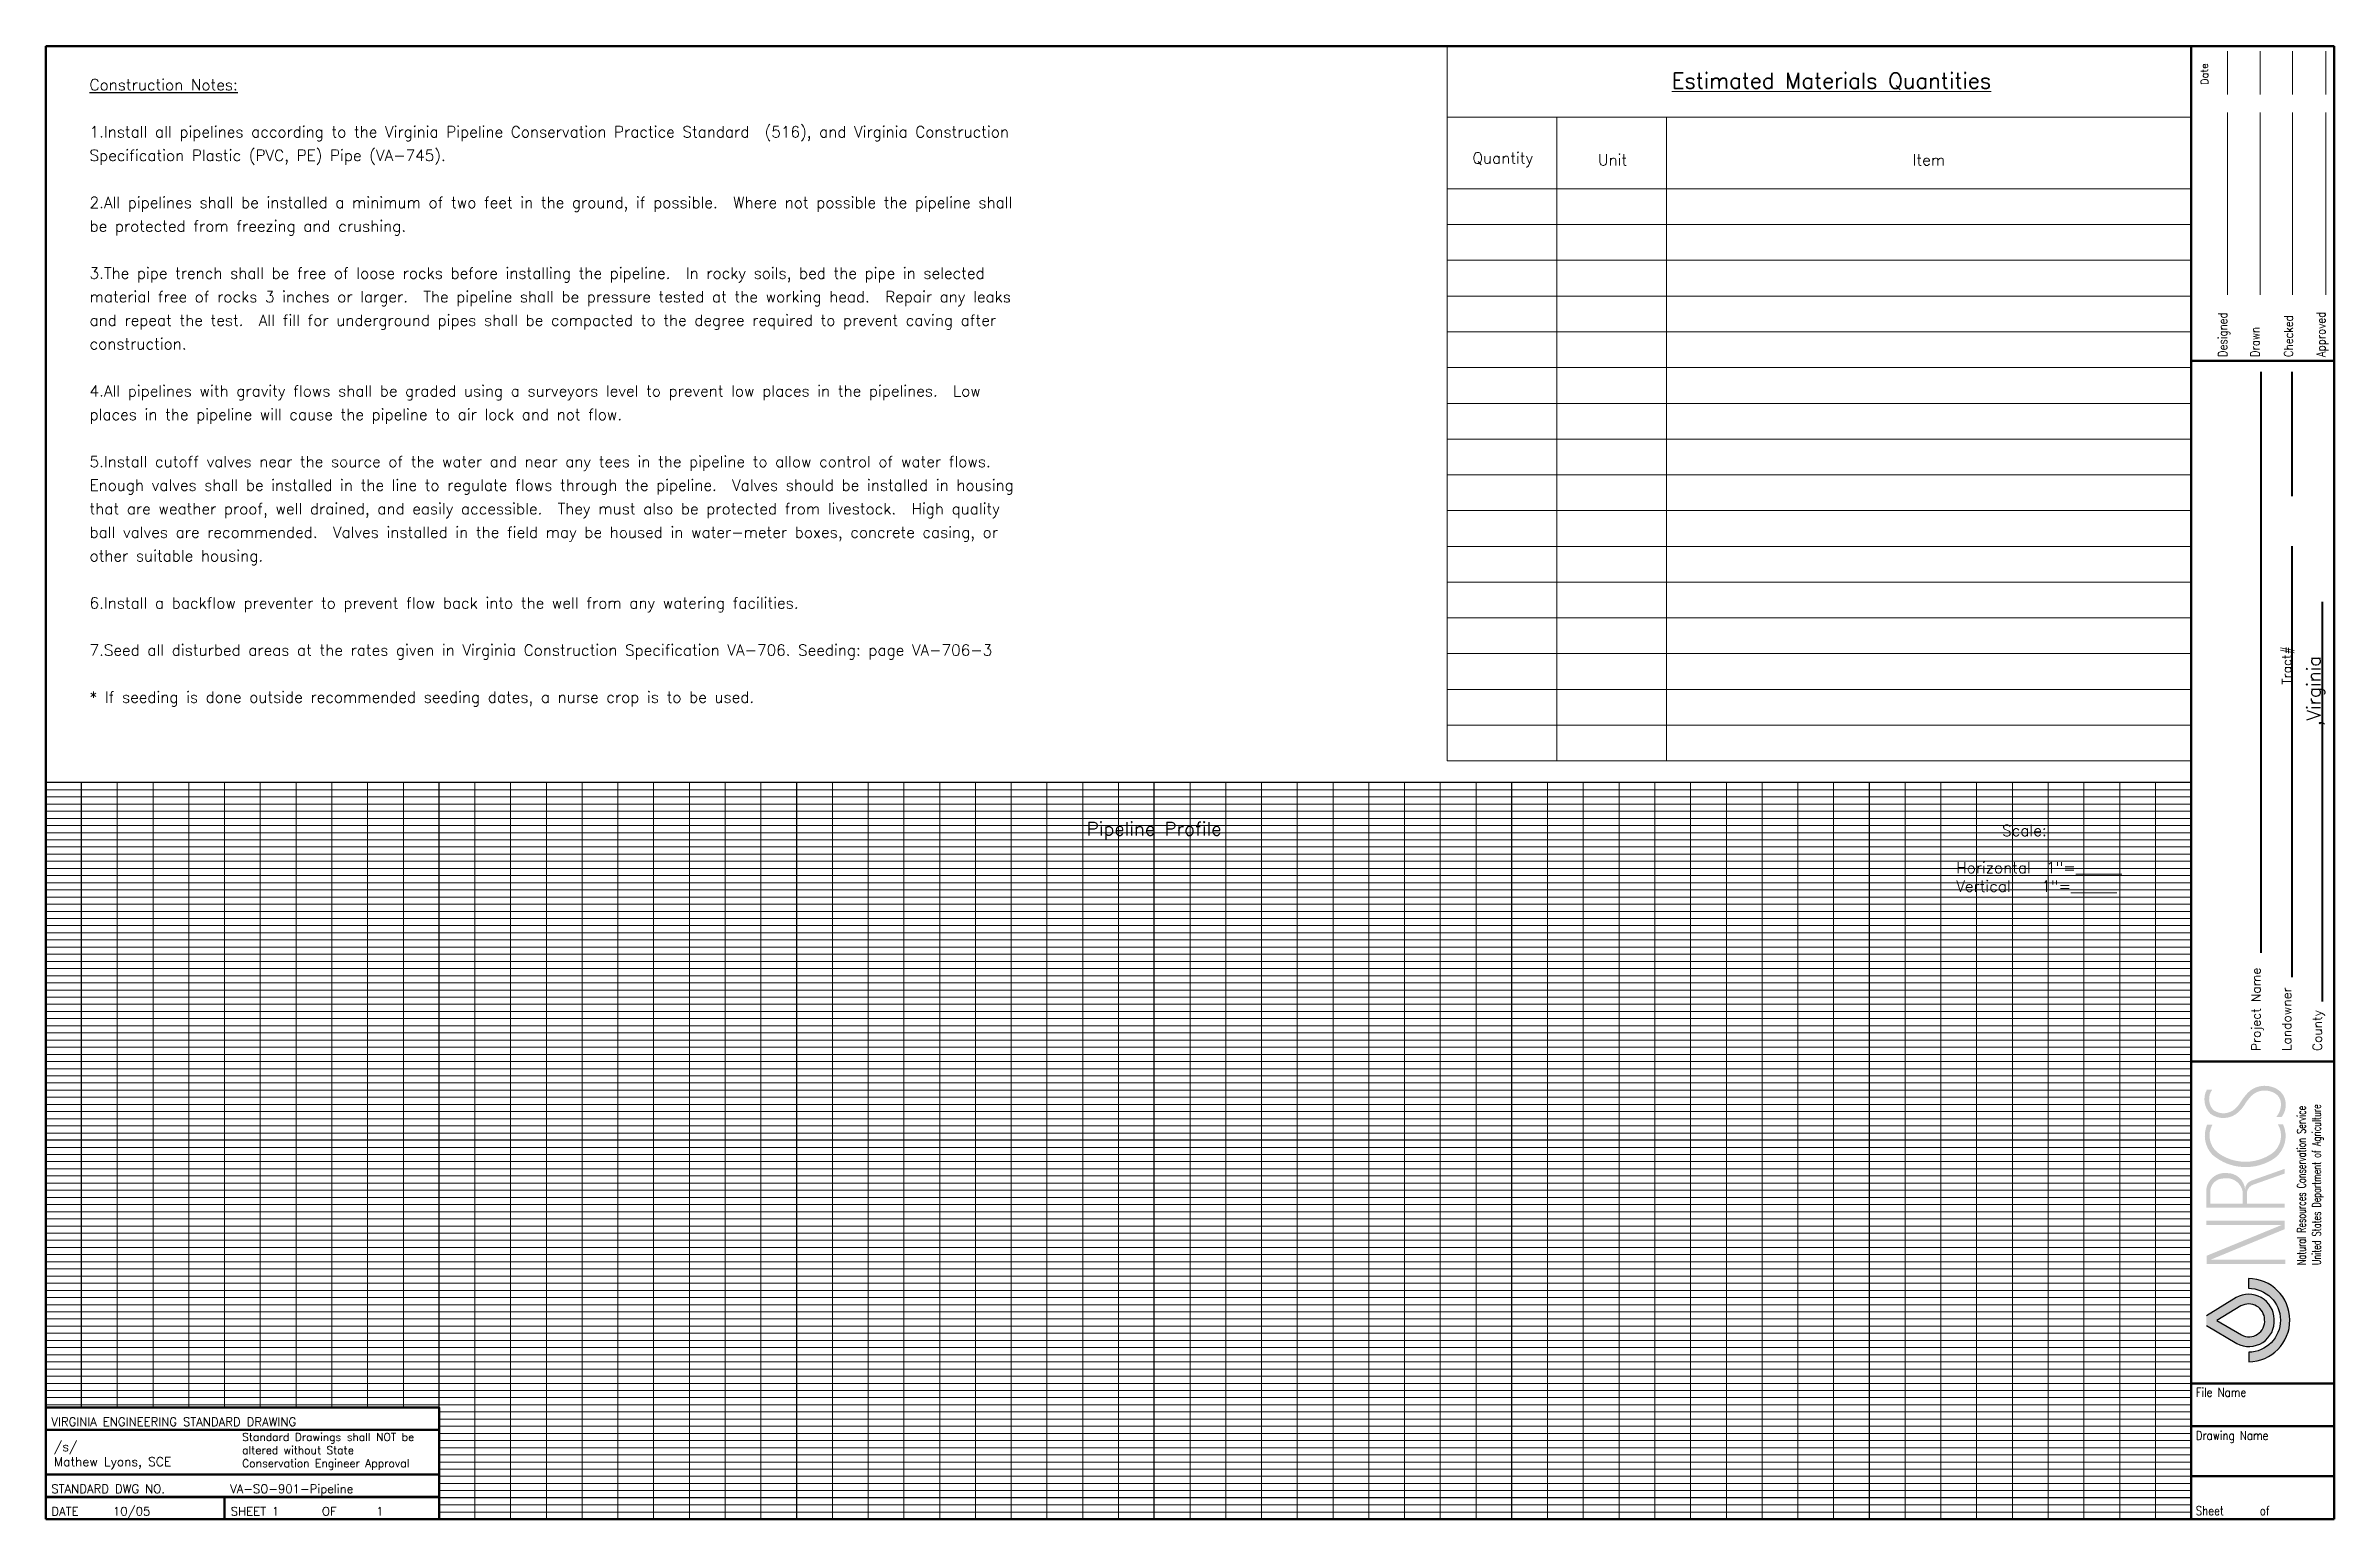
# Paper-space layout '11x17' of a CAD drawing. Header units: inches. Extents: x 0.7 to 16.7, y 0.3 to 10.6.
import ezdxf

# ---------------------------------------------------------------- set-up
doc = ezdxf.new("R2010")
doc.units = ezdxf.units.IN
doc.header["$MEASUREMENT"] = 0
doc.layers.add('1.Text.Note', color=7, linetype='Continuous')
doc.layers.add('TEXT', color=7, linetype='Continuous')
for name, color, linetype, lineweight in [('2.Tblk.Text.User', 7, 'Continuous', 18), ('3.Grid.Fine.h', 31, 'Continuous', 9), ('3.Grid.Medm.h', 11, 'Continuous', 18), ('3.Grid.Medm.v', 11, 'Continuous', 18), ('3.Grid.Wide.h', 10, 'Continuous', 25), ('3.Grid.Wide.v', 10, 'Continuous', 25), ('4.Tblk.Brdr.Line', 7, 'Continuous', 50), ('4.Tblk.logo', 7, 'Continuous', 20), ('4.Tblk.Text', 7, 'Continuous', 18)]:
    doc.layers.add(name, color=color, linetype=linetype, lineweight=lineweight)
doc.styles.add('001xB.Notation (A)', font='romans.shx', dxfattribs={"height": 0.063})
doc.styles.add('001xB.Notation (B)', font='romans.shx', dxfattribs={"height": 0.078})
doc.styles.add('001xB.NoteA', font='romans.shx', dxfattribs={"height": 0.063})
doc.styles.add('001xB.SUBTITLE', font='romans.shx', dxfattribs={"height": 0.094})
doc.styles.add('001xB.TITLE', font='romans.shx', dxfattribs={"height": 0.109})
doc.styles.add('Notes_Dimensions', font='romans.shx', dxfattribs={"height": 0.09})
doc.styles.get("Standard").update_dxf_attribs({"font": 'romans.shx'})
doc.styles.add('Title Block Notes', font='romans.shx', dxfattribs={"height": 0.12})

psp = doc.layouts.new('11x17')

# ---------------------------------------------------------------- hatches: boundary and pattern name
at = {"layer": '4.Tblk.logo', "lineweight": 20}
h = psp.add_hatch(color=256, dxfattribs=at)
h.paths.add_polyline_path([(16.31399446156864, 2.04208305527003), (16.31399446156864, 2.0729005472711), (15.79498593870496, 2.0729005472711), (16.31106221294096, 2.285687957842509), (16.31106221294096, 2.345855425126611), (15.7627311751469, 2.345855425126611), (15.7627311751469, 2.315037951079443), (16.29053644389365, 2.315037951079443), (15.76419729946074, 2.099315525025812), (15.76419729946074, 2.04208305527003)])
h.paths.add_polyline_path([(16.31001474523778, 2.435174889925111), (16.31001474523778, 2.464104420537307), (16.04653693753347, 2.464104420537307), (16.04653693753347, 2.543660620743882, -0.2909195284243397), (16.09422597805013, 2.597903495130222), (16.31001474523778, 2.674007682423291), (16.31001474523778, 2.707042604651729), (16.08227042014056, 2.626432599681561, 0.2535773356881624), (16.03657837729191, 2.581015346923028), (16.03397189911349, 2.562606674818735, 0.4020052294611631), (15.90342754248728, 2.67758578564867, 0.4227135857037471), (15.76205972761356, 2.555558030742379), (15.76205972761356, 2.435174889925111)])
h.paths.add_polyline_path([(16.01707706716957, 2.464558097896042), (16.01707706716957, 2.544603506249796, 0.4195188246587601), (15.88539633951835, 2.640296896458505, 0.4466814153464093), (15.79039381064734, 2.537381366302565), (15.79039381064734, 2.464558097896042)], flags=16)
h.paths.add_polyline_path([(16.24327621288561, 2.783640144076255, 0.3448591340221707), (16.29952669656227, 3.017611175888181), (16.26327639037799, 3.017611175888181, -0.416699506186028), (16.20806469238733, 2.805906224521149, -0.3074113279221537), (15.84266480722131, 2.820334656864173, -0.3717730025601387), (15.80585994077129, 3.015979829738864), (15.76811427069585, 3.015979829738864, 0.297908916092236), (15.8045224134644, 2.805862286742322, 0.3415991672635696)])
h.paths.add_polyline_path([(15.81287059582802, 3.117757744036279, -0.3652993477588803), (15.80452481981729, 3.261243458173833), (15.76677914974185, 3.261243458173833, 0.3342154096734312), (15.79148999888919, 3.091770364932639, 0.3549836583971578), (15.98701027442612, 3.103227228761536, 0.0684937296960168), (16.03076971619984, 3.156381400973697, -0.05167385557958963), (16.07607314088011, 3.215331054523826, -0.1124011771345428), (16.12137657511153, 3.245561633197998, -0.2241067274826346), (16.23992056071379, 3.236492448823416, -0.261746780318118), (16.28446893643455, 3.162427523890099, -0.1861403369734101), (16.25200147778233, 3.070224230207568), (16.28974714785777, 3.070224230207568, 0.1836176790238476), (16.31754054286901, 3.163403353713523, 0.261746780318136), (16.2562822975862, 3.265249655963853, 0.2241067274826459), (16.10957977869991, 3.276473103406044, 0.112401177134577), (16.05205702577088, 3.238088682059672, 0.05167385557957647), (16.00259750887995, 3.173731044506805, -0.06486815243433695), (15.96688484902177, 3.129707358463858, -0.3598674709814251)])
at = {"layer": '4.Tblk.logo', "lineweight": 30}
h = psp.add_hatch(color=256, dxfattribs=at)
edge = h.paths.add_edge_path()
edge.add_arc((16.05562900480412, 1.649218038964033), 0.2909783258605584, 270.6241969356223, 449.838363132875)
edge.add_line((16.05644988136794, 1.940195206938224), (16.05644988136794, 1.872008499952418))
edge.add_arc((16.05741524015237, 1.648637173790518), 0.2233734121799382, -89.6450743793165, 90.24761745680712, ccw=False)
edge.add_line((16.05879894486136, 1.425268047387188), (16.05879894486136, 1.358256980400096))
h = psp.add_hatch(color=256, dxfattribs=at)
edge = h.paths.add_edge_path(flags=16)
edge.add_line((15.83725493629793, 1.646658666545928), (16.00894384134542, 1.545840135156194))
edge.add_arc((16.06087718529683, 1.642677287873286), 0.1098840587179425, 241.7955341824036, 365.0694461726389)
edge.add_arc((16.05824401045357, 1.650312156482831), 0.1121066049397113, 1.060471295289722, 118.7246599001055)
edge.add_line((16.00436546697838, 1.748622854904216), (15.83725493629793, 1.646658666545928))
edge = h.paths.add_edge_path()
edge.add_line((15.76307869461349, 1.611891599627409), (15.76307869461349, 1.680519819981324))
edge.add_line((15.76307869461349, 1.680519819981324), (15.97037007570643, 1.807000762509279))
edge.add_arc((16.05824401045357, 1.650312156482829), 0.1796472868329962, 1.8128112037867936, 119.2845329873663, ccw=False)
edge.add_arc((16.06087718529683, 1.642677287873284), 0.1774247406112285, -118.67693267372408, 4.30479088013459, ccw=False)
edge.add_line((15.97573631845806, 1.487015566904692), (15.76307869461349, 1.611891599627409))

# ---------------------------------------------------------------- linework, layer by layer
at = {"layer": '1.Text.Note', "lineweight": 40}
for p, q in [((16.14625106789956, 4.216410995859114), (16.14625106789956, 8.279364103377674)), ((16.36391338199541, 7.410793977910846), (16.36391338199541, 8.279364103377674)), ((16.36391338199541, 4.048234273083427), (16.36391338199541, 7.060670228317854)), ((16.57511212824054, 3.877446687301726), (16.57511212824055, 6.671862286674632))]:
    psp.add_line(p, q, dxfattribs=at)
at = {"layer": '2.Tblk.Text.User'}
for p, q in [((10.4546511042808, 10.55926246986641), (10.4546511042808, 5.559262469866411)), ((10.4546511042808, 10.55926246986641), (15.65699910870995, 10.55926246986641)), ((10.4546511042808, 10.05926246986641), (15.65699910870995, 10.05926246986641)), ((11.22163725675996, 10.05926246986641), (11.22163725675996, 5.559262469866411)), ((11.98862340923912, 10.05926246986641), (11.98862340923912, 5.559262469866411)), ((10.4546511042808, 9.559262469866411), (15.65699910870995, 9.559262469866411)), ((10.4546511042808, 9.309262469866411), (15.65699910870995, 9.309262469866411)), ((10.4546511042808, 9.059262469866411), (15.57733650007573, 9.059262469866411)), ((10.4546511042808, 9.059262469866411), (15.65699910870994, 9.059262469866411)), ((10.4546511042808, 8.809262469866411), (15.65699910870994, 8.809262469866411)), ((10.4546511042808, 8.559262469866411), (15.65699910870994, 8.559262469866411)), ((10.4546511042808, 8.309262469866411), (15.65699910870994, 8.309262469866411)), ((10.4546511042808, 8.059262469866411), (15.65699910870994, 8.059262469866411)), ((10.4546511042808, 7.809262469866411), (15.65699910870994, 7.809262469866411)), ((10.4546511042808, 7.559262469866411), (15.65699910870994, 7.559262469866411)), ((10.4546511042808, 7.309262469866411), (15.65699910870994, 7.309262469866411)), ((10.4546511042808, 7.059262469866411), (15.65699910870994, 7.059262469866411)), ((10.4546511042808, 6.809262469866411), (15.65699910870994, 6.809262469866411)), ((10.4546511042808, 6.559262469866411), (15.65699910870994, 6.559262469866411)), ((10.4546511042808, 6.559262469866411), (15.65699910870994, 6.559262469866411)), ((10.4546511042808, 6.309262469866411), (15.65699910870994, 6.309262469866411)), ((10.4546511042808, 6.059262469866411), (15.65699910870994, 6.059262469866411)), ((10.4546511042808, 5.809262469866411), (15.65699910870994, 5.809262469866411)), ((10.4546511042808, 5.559262469866411), (15.65699910870994, 5.559262469866411))]:
    psp.add_line(p, q, dxfattribs=at)
at = {"layer": '3.Grid.Fine.h'}
for p, q in [((15.65699911349951, 5.357426557304104), (0.656999113499503, 5.357426557304122)), ((15.65699911349951, 5.307426557304104), (0.656999113499503, 5.307426557304122)), ((15.65699911349951, 5.257426557304104), (0.6569991134995029, 5.257426557304122)), ((15.65699911349951, 5.207426557304104), (0.6569991134995029, 5.207426557304122)), ((15.6569991134995, 5.107426557304104), (0.6569991134995024, 5.107426557304122)), ((15.6569991134995, 5.057426557304104), (0.6569991134995022, 5.057426557304122)), ((15.6569991134995, 5.007426557304104), (0.6569991134995021, 5.007426557304122)), ((15.6569991134995, 4.957426557304104), (0.6569991134995021, 4.957426557304122)), ((15.6569991134995, 4.857426557304104), (0.6569991134995024, 4.857426557304122)), ((15.6569991134995, 4.807426557304104), (0.6569991134995022, 4.807426557304122)), ((15.6569991134995, 4.757426557304104), (0.6569991134995021, 4.757426557304122)), ((15.6569991134995, 4.707426557304104), (0.6569991134995021, 4.707426557304122)), ((15.6569991134995, 4.607426557304104), (0.6569991134995024, 4.607426557304122)), ((15.6569991134995, 4.557426557304104), (0.6569991134995022, 4.557426557304122)), ((15.6569991134995, 4.507426557304104), (0.6569991134995021, 4.507426557304122)), ((15.6569991134995, 4.457426557304104), (0.6569991134995021, 4.457426557304122)), ((15.6569991134995, 4.357426557304104), (0.6569991134994982, 4.357426557304122)), ((15.6569991134995, 4.307426557304104), (0.6569991134994982, 4.307426557304122)), ((15.6569991134995, 4.257426557304104), (0.6569991134994981, 4.257426557304122)), ((15.6569991134995, 4.207426557304103), (0.6569991134994981, 4.207426557304121)), ((15.6569991134995, 4.107426557304104), (0.656999113499499, 4.107426557304121)), ((15.6569991134995, 4.057426557304103), (0.656999113499499, 4.057426557304121)), ((15.6569991134995, 4.007426557304104), (0.6569991134994989, 4.007426557304122)), ((15.6569991134995, 3.957426557304104), (0.6569991134994988, 3.957426557304121)), ((15.6569991134995, 3.857426557304104), (0.656999113499499, 3.857426557304122)), ((15.6569991134995, 3.807426557304103), (0.656999113499499, 3.807426557304121)), ((15.6569991134995, 3.757426557304103), (0.6569991134994989, 3.757426557304122)), ((15.6569991134995, 3.707426557304104), (0.6569991134994988, 3.707426557304121)), ((15.6569991134995, 3.607426557304104), (0.656999113499499, 3.607426557304122)), ((15.6569991134995, 3.557426557304103), (0.656999113499499, 3.557426557304121)), ((15.6569991134995, 3.507426557304103), (0.6569991134994989, 3.507426557304122)), ((15.6569991134995, 3.457426557304104), (0.6569991134994988, 3.457426557304121)), ((15.6569991134995, 3.357426557304104), (0.6569991134994998, 3.357426557304122)), ((15.6569991134995, 3.307426557304103), (0.6569991134994997, 3.307426557304121)), ((15.6569991134995, 3.257426557304103), (0.6569991134994997, 3.257426557304122)), ((15.6569991134995, 3.207426557304104), (0.6569991134994996, 3.207426557304121)), ((15.6569991134995, 3.107426557304104), (0.6569991134995006, 3.107426557304122)), ((15.6569991134995, 3.057426557304103), (0.6569991134995005, 3.057426557304121)), ((15.6569991134995, 3.007426557304103), (0.6569991134995004, 3.007426557304122)), ((15.6569991134995, 2.957426557304104), (0.6569991134995004, 2.957426557304121)), ((15.6569991134995, 2.857426557304104), (0.6569991134995006, 2.857426557304122)), ((15.6569991134995, 2.807426557304103), (0.6569991134995005, 2.807426557304121)), ((15.6569991134995, 2.757426557304103), (0.6569991134995004, 2.757426557304122)), ((15.6569991134995, 2.707426557304104), (0.6569991134995004, 2.707426557304121)), ((15.6569991134995, 2.607426557304104), (0.6569991134995006, 2.607426557304122)), ((15.6569991134995, 2.557426557304103), (0.6569991134995005, 2.557426557304121)), ((15.6569991134995, 2.507426557304103), (0.6569991134995004, 2.507426557304122)), ((15.6569991134995, 2.457426557304104), (0.6569991134995004, 2.457426557304121)), ((15.6569991134995, 2.357426557304104), (0.6569991134994972, 2.357426557304122)), ((15.6569991134995, 2.307426557304103), (0.6569991134994972, 2.307426557304121)), ((15.6569991134995, 2.257426557304103), (0.6569991134994971, 2.257426557304122)), ((15.6569991134995, 2.207426557304104), (0.656999113499497, 2.207426557304121)), ((15.6569991134995, 2.107426557304104), (0.656999113499498, 2.107426557304121)), ((15.6569991134995, 2.057426557304104), (0.6569991134994979, 2.057426557304121)), ((15.6569991134995, 2.007426557304103), (0.6569991134994979, 2.007426557304122)), ((15.6569991134995, 1.957426557304103), (0.6569991134994978, 1.957426557304122)), ((15.6569991134995, 1.857426557304104), (0.656999113499498, 1.857426557304122)), ((15.6569991134995, 1.807426557304104), (0.6569991134994979, 1.807426557304121)), ((15.6569991134995, 1.757426557304103), (0.6569991134994979, 1.757426557304122)), ((15.6569991134995, 1.707426557304103), (0.6569991134994978, 1.707426557304122)), ((15.6569991134995, 1.607426557304104), (0.656999113499498, 1.607426557304122)), ((15.6569991134995, 1.557426557304104), (0.6569991134994979, 1.557426557304121)), ((15.6569991134995, 1.507426557304103), (0.6569991134994979, 1.507426557304122)), ((15.6569991134995, 1.457426557304103), (0.6569991134994978, 1.457426557304122)), ((15.6569991134995, 1.357426557304104), (0.6569991134994988, 1.357426557304122)), ((15.6569991134995, 1.307426557304104), (0.6569991134994987, 1.307426557304121)), ((15.6569991134995, 1.257426557304103), (0.6569991134994986, 1.257426557304122)), ((15.6569991134995, 1.207426557304103), (0.6569991134994986, 1.207426557304122)), ((15.6569991134995, 1.107426557304104), (0.6569991134994995, 1.107426557304122)), ((15.6569991134995, 1.057426557304104), (0.6569991134994995, 1.057426557304122)), ((15.6569991134995, 1.007426557304103), (3.406999087001626, 1.007426557304118)), ((15.6569991134995, 0.9574265573041036), (3.406999087001626, 0.9574265573041183)), ((15.6569991134995, 0.8574265573041036), (3.406999087001626, 0.8574265573041182)), ((15.6569991134995, 0.8074265573041035), (3.406999087001626, 0.8074265573041184)), ((15.6569991134995, 0.7574265573041035), (3.406999087001626, 0.7574265573041183)), ((15.6569991134995, 0.7074265573041036), (3.406999087001626, 0.7074265573041183)), ((15.6569991134995, 0.6074265573041036), (3.406999087001626, 0.6074265573041183)), ((15.6569991134995, 0.5574265573041035), (3.406999087001626, 0.5574265573041184)), ((15.6569991134995, 0.5074265573041036), (3.406999087001626, 0.5074265573041183)), ((15.6569991134995, 0.4574265573041036), (3.406999087001626, 0.4574265573041184)), ((15.6569991134995, 0.3574265573041036), (3.406999087001626, 0.3574265573041183)), ((15.6569991134995, 0.3074265573041036), (3.406999087001626, 0.3074265573041183))]:
    psp.add_line(p, q, dxfattribs=at)
at = {"layer": '3.Grid.Medm.h'}
for p, q in [((15.65699911349951, 5.157426557304104), (0.6569991134995024, 5.157426557304122)), ((15.65699911349951, 4.907426557304104), (0.6569991134995031, 4.907426557304122)), ((15.65699911349951, 4.657426557304104), (0.6569991134995031, 4.657426557304122)), ((15.65699911349951, 4.407426557304104), (0.6569991134995031, 4.407426557304122)), ((15.6569991134995, 4.157426557304103), (0.656999113499499, 4.157426557304122)), ((15.6569991134995, 3.907426557304103), (0.6569991134994998, 3.907426557304122)), ((15.6569991134995, 3.657426557304103), (0.6569991134994998, 3.657426557304122)), ((15.6569991134995, 3.407426557304103), (0.6569991134994998, 3.407426557304122)), ((15.6569991134995, 3.157426557304103), (0.6569991134995006, 3.157426557304122)), ((15.6569991134995, 2.657426557304103), (0.6569991134995014, 2.657426557304122)), ((15.6569991134995, 2.407426557304103), (0.6569991134995014, 2.407426557304122)), ((15.6569991134995, 2.157426557304103), (0.656999113499498, 2.157426557304122)), ((15.6569991134995, 1.907426557304103), (0.6569991134994988, 1.907426557304122)), ((15.6569991134995, 1.657426557304103), (0.6569991134994988, 1.657426557304122)), ((15.6569991134995, 1.407426557304103), (0.6569991134994988, 1.407426557304122)), ((15.6569991134995, 1.157426557304104), (0.6569991134994996, 1.157426557304122)), ((15.6569991134995, 0.9074265573041036), (3.406999087001626, 0.9074265573041183)), ((15.6569991134995, 0.6574265573041036), (3.406999087001626, 0.6574265573041183))]:
    psp.add_line(p, q, dxfattribs=at)
at = {"layer": '3.Grid.Medm.v'}
for p, q in [((1.156999113499502, 1.038676550031123), (1.156999113499507, 5.40742655730412)), ((1.406999113499502, 1.038676550031123), (1.406999113499507, 5.407426557304119)), ((1.656999113499502, 1.038676550031123), (1.656999113499507, 5.40742655730412)), ((1.906999113499502, 1.038676550031123), (1.906999113499507, 5.40742655730412)), ((2.156999113499502, 1.038676550031123), (2.156999113499507, 5.407426557304119)), ((2.406999113499502, 1.038676550031123), (2.406999113499507, 5.407426557304119)), ((2.656999113499502, 1.038676550031123), (2.656999113499506, 5.407426557304118)), ((2.906999113499502, 1.038676550031123), (2.906999113499506, 5.407426557304118)), ((3.156999113499502, 1.038676550031123), (3.156999113499506, 5.407426557304118)), ((3.656999113499501, 0.2574265573041186), (3.656999113499507, 5.407426557304118)), ((3.9069991134995, 0.2574265573041186), (3.906999113499506, 5.407426557304118)), ((4.1569991134995, 0.2574265573041183), (4.156999113499506, 5.407426557304118)), ((4.4069991134995, 0.257426557304118), (4.406999113499506, 5.407426557304118)), ((4.6569991134995, 0.2574265573041177), (4.656999113499507, 5.407426557304117)), ((4.9069991134995, 0.2574265573041175), (4.906999113499507, 5.407426557304116)), ((5.1569991134995, 0.2574265573041172), (5.156999113499506, 5.407426557304115)), ((5.4069991134995, 0.257426557304117), (5.406999113499506, 5.407426557304116)), ((5.6569991134995, 0.2574265573041167), (5.656999113499506, 5.407426557304116)), ((6.1569991134995, 0.2574265573041163), (6.156999113499506, 5.407426557304115)), ((6.4069991134995, 0.2574265573041161), (6.406999113499505, 5.407426557304115)), ((6.6569991134995, 0.2574265573041158), (6.656999113499505, 5.407426557304115)), ((6.9069991134995, 0.2574265573041156), (6.906999113499506, 5.407426557304114)), ((7.1569991134995, 0.2574265573041153), (7.156999113499506, 5.407426557304114)), ((7.4069991134995, 0.257426557304115), (7.406999113499507, 5.407426557304114)), ((7.6569991134995, 0.2574265573041147), (7.656999113499505, 5.407426557304113)), ((7.906999113499499, 0.2574265573041147), (7.906999113499504, 5.407426557304113)), ((8.156999113499499, 0.2574265573041144), (8.156999113499504, 5.407426557304113)), ((8.656999113499499, 0.2574265573041138), (8.656999113499504, 5.407426557304112)), ((8.906999113499499, 0.2574265573041135), (8.906999113499504, 5.407426557304111)), ((9.156999113499499, 0.2574265573041132), (9.156999113499504, 5.407426557304111)), ((9.406999113499499, 0.257426557304113), (9.406999113499502, 5.40742655730411)), ((9.656999113499499, 0.2574265573041127), (9.656999113499502, 5.40742655730411)), ((9.906999113499499, 0.2574265573041125), (9.906999113499502, 5.40742655730411)), ((10.1569991134995, 0.2574265573041122), (10.1569991134995, 5.40742655730411)), ((10.4069991134995, 0.2574265573041121), (10.4069991134995, 5.40742655730411)), ((10.6569991134995, 0.2574265573041118), (10.6569991134995, 5.40742655730411)), ((11.1569991134995, 0.2574265573041113), (11.1569991134995, 5.40742655730411)), ((11.4069991134995, 0.2574265573041111), (11.4069991134995, 5.407426557304108)), ((11.6569991134995, 0.2574265573041108), (11.6569991134995, 5.407426557304108)), ((11.9069991134995, 0.2574265573041105), (11.9069991134995, 5.407426557304107)), ((12.1569991134995, 0.2574265573041102), (12.1569991134995, 5.407426557304107)), ((12.4069991134995, 0.2574265573041102), (12.4069991134995, 5.407426557304107)), ((12.6569991134995, 0.2574265573041099), (12.6569991134995, 5.407426557304107)), ((12.9069991134995, 0.2574265573041096), (12.90699911349951, 5.407426557304107)), ((13.1569991134995, 0.2574265573041093), (13.1569991134995, 5.407426557304106)), ((13.6569991134995, 0.2574265573041088), (13.6569991134995, 5.407426557304106)), ((13.9069991134995, 0.2574265573041085), (13.9069991134995, 5.407426557304105)), ((14.1569991134995, 0.2574265573041082), (14.1569991134995, 5.407426557304106)), ((14.4069991134995, 0.2574265573041082), (14.4069991134995, 5.407426557304105)), ((14.6569991134995, 0.257426557304108), (14.6569991134995, 5.407426557304105)), ((14.9069991134995, 0.2574265573041076), (14.9069991134995, 5.407426557304105)), ((15.1569991134995, 0.2574265573041074), (15.1569991134995, 5.407426557304104)), ((15.4069991134995, 0.2574265573041071), (15.4069991134995, 5.407426557304104))]:
    psp.add_line(p, q, dxfattribs=at)
at = {"layer": '3.Grid.Wide.h'}
for p, q in [((15.6569991134995, 5.407426557304104), (0.6569991134995016, 5.407426557304122)), ((15.6569991134995, 2.907426557304103), (0.6569991134995014, 2.907426557304122)), ((15.6569991134995, 0.4074265573041035), (0.6569991134995004, 0.4074265573041216))]:
    psp.add_line(p, q, dxfattribs=at)
at = {"layer": '3.Grid.Wide.v'}
for p, q in [((0.9069991134995019, 1.038676550031123), (0.9069991134995068, 5.40742655730412)), ((3.406999113499501, 0.2574265573041189), (3.406999113499506, 5.407426557304118)), ((5.9069991134995, 0.2574265573041166), (5.906999113499506, 5.407426557304115)), ((8.406999113499499, 0.2574265573041141), (8.406999113499506, 5.407426557304112)), ((10.9069991134995, 0.2574265573041116), (10.9069991134995, 5.40742655730411)), ((13.4069991134995, 0.2574265573041091), (13.4069991134995, 5.407426557304106))]:
    psp.add_line(p, q, dxfattribs=at)
at = {"layer": '4.Tblk.Brdr.Line'}
for p, q in [((0.6569991087099422, 0.2574265440544998), (0.6569991087099492, 10.55764862882943)), ((0.6569991087099485, 10.55764862882943), (16.65699910870995, 10.55764862882942)), ((16.65699910870995, 10.55764862882941), (16.65699910870994, 0.2574265440544856)), ((16.65699910870994, 8.357426544054489), (15.65699910870995, 8.357426544054489)), ((16.65699910870995, 3.457426544054488), (15.65699910870994, 3.457426544054488)), ((16.65699910870994, 1.207426544054488), (15.65699910870994, 1.207426544054488)), ((16.65699910870994, 0.9074265440544913), (15.65699910870994, 0.9074265440544913)), ((16.65699910870994, 0.5574265440544828), (15.65699910870994, 0.5574265440544828))]:
    psp.add_line(p, q, dxfattribs=at)
at = {"layer": '4.Tblk.Brdr.Line', "color": 0}
psp.add_line((16.65699910870994, 0.2574265440544856), (0.6569991087099422, 0.2574265440544998), dxfattribs=at)
at = {"layer": '4.Tblk.Brdr.Line'}
for points in [[(15.65699910870995, 10.55764862882942), (15.65699910870994, 0.2574265440544856)], [(3.406999087001626, 0.8824265500311232), (0.6569990870016262, 0.8824265500311232)], [(3.406999087001626, 0.5699265500311232), (0.6569990870016262, 0.5699265500311232)], [(3.406999087001626, 0.4136765500311233), (0.6569990870016262, 0.4136765500311233)], [(1.906999087001626, 0.4136765500311233), (1.906999087001626, 0.2574265500311233)]]:
    psp.add_lwpolyline(points, dxfattribs=at)
psp.add_lwpolyline([(0.6569990870016262, 0.2574265500311233), (3.406999087001626, 0.2574265500311232), (3.406999087001626, 1.038676550031123), (0.6569990870016262, 1.038676550031123)], close=True, dxfattribs=at)
at = {"layer": '4.Tblk.logo', "lineweight": 30}
psp.add_lwpolyline([(16.05879894486136, 1.358256980400096, 0.9931657133227865), (16.05644988136794, 1.940195206938224), (16.05644988136794, 1.872008499952418, -0.9990639977997765), (16.05879894486136, 1.425268047387188), (16.05879894486136, 1.358256980400096)], format="xyb", close=True, dxfattribs=at)
for points in [[(15.76307869461349, 1.611891599627409), (15.97573631845806, 1.487015566904692, 0.5948295144615369), (16.23780138597654, 1.655995162884199, 0.5627338440588167), (15.97037007570643, 1.807000762509279), (15.76307869461349, 1.680519819981324)], [(15.83725493629793, 1.646658666545928), (16.00894384134542, 1.545840135156194, 0.596556830185391), (16.17033141361825, 1.652386987296548, 0.5638400993871066), (16.00436546697838, 1.748622854904216), (15.83725493629793, 1.646658666545928)]]:
    psp.add_lwpolyline(points, format="xyb", dxfattribs=at)
at = {"layer": '4.Tblk.Text'}
for p, q in [((15.91165494672265, 10.21937911593095), (15.91165494672265, 10.52110763965334)), ((16.13837957135644, 10.21937911593095), (16.13837957135644, 10.52110763965334)), ((16.36510228864159, 10.21937911593095), (16.36510228864159, 10.52110763965334)), ((16.59738301984277, 10.21937911593095), (16.59738301984277, 10.52110763965334)), ((15.91165494672265, 8.817026992662894), (15.91165494672265, 10.09225263200615)), ((16.13837957135644, 10.09225263200615), (16.13837957135644, 8.817026992662893)), ((16.36510228864159, 10.09225263200615), (16.36510228864159, 8.817026992662893)), ((16.59738301984277, 8.817026992662893), (16.59738301984277, 10.09225263200615))]:
    psp.add_line(p, q, dxfattribs=at)

# ---------------------------------------------------------------- texts
for s, insert, char_height, width, attachment_point, style in [('Pipeline Profile', (8.405779547722553, 5.068745680165971), 0.094, 2.707241113869458, 5, '001xB.SUBTITLE'), ('      Scale:\\P\\PHorizontal  1"=______\\PVertical    1"=______', (14.01428650206324, 4.874487922559812), 0.078, 1.55365743361849, 4, '001xB.Notation (B)'), ('/s/\\PMathew Lyons, SCE', (0.7136253249601046, 0.7019875623592327), 0.063, 1.06554934248057, 4, 'Notes_Dimensions')]:
    psp.add_mtext(s, dxfattribs=dict(insert=insert, char_height=char_height, width=width, attachment_point=attachment_point, style=style))
at = {"layer": '1.Text.Note'}
for s, insert, char_height, width, attachment_point, rotation, style in [('Landowner                                                 Tract#              ', (16.37692737715257, 3.530454338379673), 0.063, 4.751972205674819, 7, 89.99999999999993, '001xB.NoteA'), ('                                 ,Virginia', (16.5912070972702, 3.675999336742699), 0.094, 4.751972205674818, 7, 89.99999999999997, '001xB.SUBTITLE'), ('Project Name', (16.07864765703495, 3.530454338379673), 0.063, 4.745210148568081, 1, 90, '001xB.NoteA'), ('County', (16.5912070972702, 3.530454338379677), 0.063, 4.706780960931145, 7, 89.99999999999999, '001xB.NoteA')]:
    psp.add_mtext(s, dxfattribs=dict(at, insert=insert, char_height=char_height, width=width, attachment_point=attachment_point, rotation=rotation, style=style))
at = {"layer": '2.Tblk.Text.User'}
for s, insert, char_height, width, attachment_point, style in [('{\\LEstimated Materials Quantities}', (12.02495397214894, 10.36998848218142), 0.109, 4.336787676699672, 1, '001xB.TITLE'), ('Quantity', (10.84442965695219, 9.76135085882295), 0.078, 0.775194102073641, 5, '001xB.Notation (B)'), ('Unit', (11.61141580943135, 9.76135085882295), 0.078, 0.587361048588555, 5, '001xB.Notation (B)'), ('Item', (13.82281125897453, 9.76135085882295), 0.078, 2.022126627436158, 5, '001xB.Notation (B)')]:
    psp.add_mtext(s, dxfattribs=dict(at, insert=insert, char_height=char_height, width=width, attachment_point=attachment_point, style=style))
at = {"layer": '4.Tblk.logo', "width": 0.68}
for s, p in [('Natural Resources Conservation Service', (16.45768647785131, 2.033733724645131)), ('United States Department of Agriculture', (16.562940339101, 2.033733724645131))]:
    psp.add_text(s, height=0.06058, rotation=90, dxfattribs=at).set_placement(p)
at = {"layer": '4.Tblk.Text', "style": '001xB.Notation (A)', "width": 0.84}
for s, p in [('Designed', (15.90858030072655, 8.382204910143365)), ('Checked', (16.36872625104393, 8.382204910143365)), ('Approved', (16.59535550824608, 8.382204910143365)), ('Drawn', (16.13410329572167, 8.382204910143365))]:
    psp.add_text(s, height=0.0625, rotation=90, dxfattribs=at).set_placement(p)
for s, p in [('File Name', (15.68854284039939, 1.113887544496997)), ('Drawing Name', (15.68854284039939, 0.8116945079486513)), ('Sheet      of', (15.68854284039939, 0.2859035571656037))]:
    psp.add_text(s, height=0.0625, dxfattribs=at).set_placement(p)
at = {"layer": '4.Tblk.Text', "style": 'Title Block Notes'}
for s, p in [('VIRGINIA ENGINEERING STANDARD DRAWING', (0.6957119964037197, 0.908870391202864)), ('STANDARD DWG NO.', (0.6957119964037197, 0.440120391202864)), ('VA-SO-901-Pipeline', (1.94571199640372, 0.440120391202864)), ('DATE     10/05', (0.6957119964037197, 0.2829169249772646)), ('SHEET 1      OF      1', (1.950202644966847, 0.2829169249772646))]:
    psp.add_text(s, height=0.06, dxfattribs=at).set_placement(p)
at = {"layer": '4.Tblk.Text', "insert": (15.72579843491506, 10.2854614979966), "char_height": 0.05, "width": 0.1976407009715115, "attachment_point": 1, "rotation": 91, "style": '001xB.Notation (A)'}
psp.add_mtext('Date', dxfattribs=at)
at = {"layer": '4.Tblk.Text', "insert": (2.03010174236628, 0.8596122142040732), "char_height": 0.055, "width": 1.376897344635347, "attachment_point": 1, "style": 'Title Block Notes'}
psp.add_mtext('Standard Drawings shall NOT be altered without State Conservation Engineer Approval', dxfattribs=at)
at = {"layer": 'TEXT', "insert": (0.963042090005958, 10.32603230287157), "char_height": 0.078, "width": 7.088625729982281, "attachment_point": 1, "line_spacing_factor": 1.266666666666667, "style": '001xB.Notation (B)'}
psp.add_mtext('{\\LConstruction Notes:\\P}\\P1.Install all pipelines according to the Virginia Pipeline Conservation Practice Standard  (516), and Virginia Construction Specification Plastic (PVC, PE) Pipe (VA-745).\\P\\P2.All pipelines shall be installed a minimum of two feet in the ground, if possible.  Where not possible the pipeline shall be protected from freezing and crushing.\\P\\P3.The pipe trench shall be free of loose rocks before installing the pipeline.  In rocky soils, bed the pipe in selected material free of rocks 3 inches or larger.  T{\\Fromans.shx|c1;he pipe}line{\\Fromans.shx|c1; shall be pressure tested at the working head.  Repair any leaks and repeat the test.}  {\\Fromans.shx|c1;All fill for underground pipes shall be compacted to the degree required to prevent caving after construction.\\P}\\P4.All pipelines with gravity flows shall be graded using a surveyors level to prevent low places in the pipelines.  Low places in the pipeline will cause the pipeline to air lock and not flow.\\P\\P5.Install cutoff valves {\\Fromans.shx|c1;near the source of the water} {\\Fromans.shx|c1;and }near any tees in the pipeline to allow control of water flows.  Enough valves shall be installed in the line to regulate flows through the pipeline.  Valves should be installed in housing that are weather proof, well drained, and easily accessible.  They must also be protected from livestock.  High quality ball valves are recommended.  Valves installed in the field may be housed in water-meter boxes, concrete casing, or other suitable housing.  \\P\\P6.Install a backflow preventer to prevent flow back into the well from any watering facilities.\\P\\P\\pi-0.170182,l0.170182,t0.170182;7.{\\Fromans.shx|c1;Seed all disturbed areas at the rates given in Virginia Construction Specification VA-706. Seeding: page VA-706-3\\P\\P* If seeding is done outside recommended seeding dates},{\\Fromans.shx|c1; a nurse crop is to be used.}', dxfattribs=at)

# ---------------------------------------------------------------- viewports
at = {"layer": '0'}
psp.add_viewport(center=(8.156999108709947, 5.407537586441958), size=(14.99999999999999, 10.30022208477494), view_center_point=(5.504858856346675, 10.16908536065156), view_height=10.30022207048199, dxfattribs=at)

doc.saveas('drawing.dxf')
